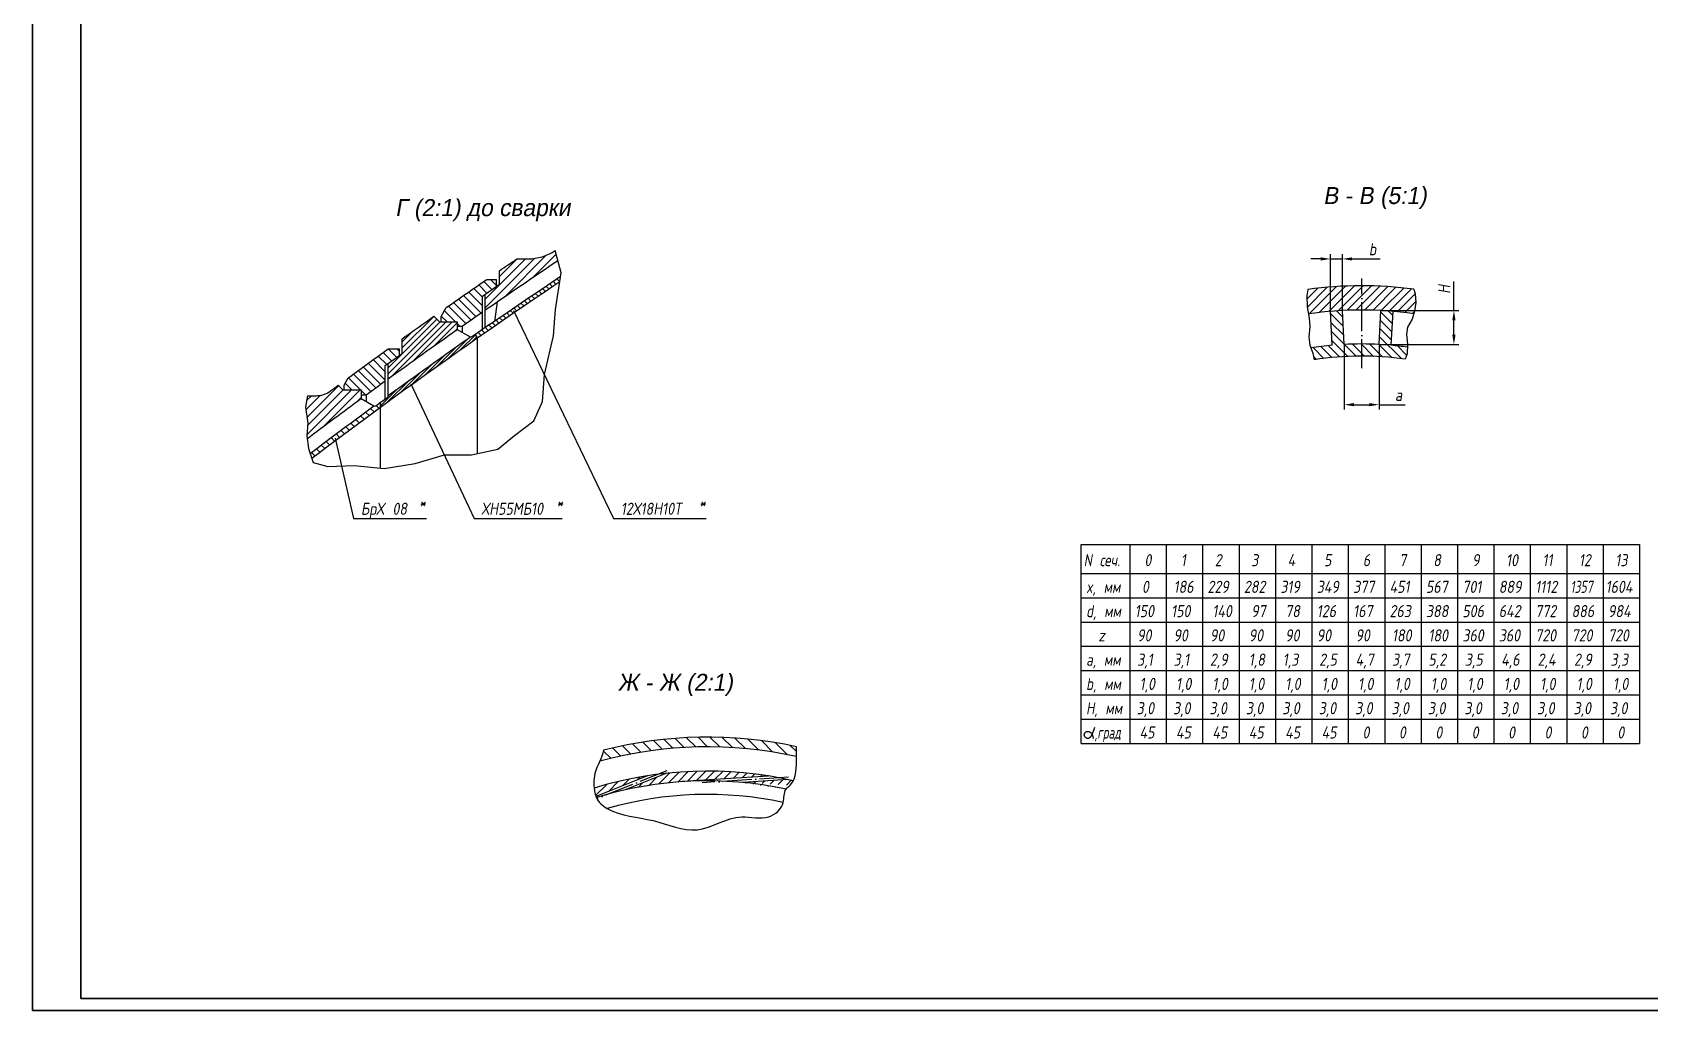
# Model space of a CAD drawing. Extents: x 1054 to 3005, y -2703 to -1437.
# Drawn here: x 1054 to 1720, y -2703 to -2300 of the extents above; entities that cross this region are included whole.
import ezdxf

# ---------------------------------------------------------------- set-up
doc = ezdxf.new("R2010")
doc.units = 0
doc.header["$LTSCALE"] = 0.5
doc.header["$MEASUREMENT"] = 0
doc.header["$PDMODE"] = 34
doc.header["$PDSIZE"] = 1
doc.linetypes.add('ACAD_ISO04W100', pattern=[30.5, 24, -3, 0.5, -3])
doc.layers.get('DEFPOINTS').update_dxf_attribs({"color": 203, "linetype": 'CONTINUOUS'})
for name, color, linetype in [('2', 162, 'CONTINUOUS'), ('2-ОСИ', 9, 'ACAD_ISO04W100'), ('2_РАЗМЕРЫ_TEXT', 84, 'CONTINUOUS'), ('3_РАЗМЕРЫ_TEXT', 52, 'CONTINUOUS'), ('4', 162, 'CONTINUOUS'), ('4-ОСИ', 9, 'ACAD_ISO04W100'), ('4_HATCH', 212, 'CONTINUOUS'), ('4_РАЗМЕРЫ_TEXT', 84, 'CONTINUOUS'), ('4_ТАБЛИЦА', 7, 'CONTINUOUS')]:
    doc.layers.add(name, color=color, linetype=linetype)
doc.layers.add('Рамка', color=52, linetype='CONTINUOUS', lineweight=35)
doc.layers.add('Текст', color=242, linetype='CONTINUOUS', lineweight=25)
doc.styles.add('5', font='txt.shx', dxfattribs={"width": 0.8, "oblique": 10, "height": 5})
doc.styles.get("Standard").update_dxf_attribs({"font": 'st_win.shx'})
doc.dimstyles.new('v', dxfattribs={"dimtxt": 5, "dimasz": 4, "dimexe": 2, "dimexo": 0, "dimgap": 1.5, "dimtad": 1, "dimdec": 1, "dimzin": 0, "dimdsep": 46, "dimtxsty": '5', "dimcen": 0, "dimadec": 0, "dimazin": 0, "dimtfac": 1, "dimtdec": 1, "dimtmove": 0, "dimatfit": 3, "dimfxl": 0, "dimtolj": 1, "dimtzin": 0, "dimarcsym": 0})
pattern_1 = [(135, (974.8097170929398, -2537.050430871971), (-1.767766952966369, -1.767766952966369), [])]
pattern_2 = [(45, (974.8097170929398, -2537.050430871971), (-1.767766952966369, 1.767766952966369), [])]

# ---------------------------------------------------------------- blocks, each defined once
blk = doc.blocks.new('*D27')
at = {"layer": '4_РАЗМЕРЫ_TEXT', "color": 0, "lineweight": -2}
for p, q in [((1588.321951345723, -2414.609727345569), (1588.321951345723, -2391.000268878406)), ((1593.303312961345, -2414.260257638474), (1593.303312961345, -2391.000268878406)), ((1584.321951345723, -2393.000268878406), (1580.321951345723, -2393.000268878406)), ((1588.321951345723, -2393.000268878406), (1593.303312961345, -2393.000268878406)), ((1597.303312961345, -2393.000268878406), (1608.785626449135, -2393.000268878406))]:
    blk.add_line(p, q, dxfattribs=at)
at = {"layer": '4_РАЗМЕРЫ_TEXT', "color": 0}
for points in [[(1584.321951345723, -2392.33360221174), (1584.321951345723, -2393.666935545073), (1588.321951345723, -2393.000268878406)], [(1597.303312961345, -2392.33360221174), (1597.303312961345, -2393.666935545073), (1593.303312961345, -2393.000268878406)]]:
    blk.add_solid(points, dxfattribs=at)
at = {"layer": 'DEFPOINTS', "color": 0}
for p in [(1593.303312961345, -2393.000268878406), (1588.321951345723, -2414.609727345569), (1593.303312961345, -2414.260257638474)]:
    blk.add_point(p, dxfattribs=at)
at = {"layer": '4_РАЗМЕРЫ_TEXT', "color": 0, "insert": (1605.731884389916, -2389.000268878406), "char_height": 5, "attachment_point": 5, "style": '5'}
blk.add_mtext('\\A1;b', dxfattribs=at)
blk = doc.blocks.new('*D25')
at = {"layer": '4_РАЗМЕРЫ_TEXT', "color": 0, "lineweight": -2}
for p, q in [((1594.04891996217, -2428.240388903964), (1594.04891996217, -2455.04879753547)), ((1608.428483549532, -2428.240388903964), (1608.428483549532, -2455.04879753547)), ((1598.04891996217, -2453.04879753547), (1604.428483549532, -2453.04879753547)), ((1608.428483549532, -2453.04879753547), (1619.18834730757, -2453.04879753547))]:
    blk.add_line(p, q, dxfattribs=at)
at = {"layer": '4_РАЗМЕРЫ_TEXT', "color": 0}
for points in [[(1598.04891996217, -2452.382130868804), (1598.04891996217, -2453.715464202137), (1594.04891996217, -2453.04879753547)], [(1604.428483549532, -2452.382130868804), (1604.428483549532, -2453.715464202137), (1608.428483549532, -2453.04879753547)]]:
    blk.add_solid(points, dxfattribs=at)
at = {"layer": 'DEFPOINTS', "color": 0}
for p in [(1594.04891996217, -2428.240388903964), (1608.428483549532, -2428.240388903964), (1608.428483549532, -2453.04879753547)]:
    blk.add_point(p, dxfattribs=at)
at = {"layer": '4_РАЗМЕРЫ_TEXT', "color": 0, "insert": (1616.428483549532, -2449.04879753547), "char_height": 5, "attachment_point": 5, "style": '5'}
blk.add_mtext('\\A1;a', dxfattribs=at)
blk = doc.blocks.new('*D26')
at = {"layer": '4_РАЗМЕРЫ_TEXT', "color": 0, "lineweight": -2}
for p, q in [((1639.227081790627, -2414.260257638474), (1639.227081790627, -2402.303502181255)), ((1609.174090550357, -2414.260257638474), (1641.227081790627, -2414.260257638474)), ((1639.227081790627, -2424.240388903964), (1639.227081790627, -2418.260257638474)), ((1608.428483549532, -2428.240388903964), (1641.227081790627, -2428.240388903964))]:
    blk.add_line(p, q, dxfattribs=at)
at = {"layer": '4_РАЗМЕРЫ_TEXT', "color": 0}
for points in [[(1638.56041512396, -2418.260257638474), (1639.893748457294, -2418.260257638474), (1639.227081790627, -2414.260257638474)], [(1638.56041512396, -2424.240388903964), (1639.893748457294, -2424.240388903964), (1639.227081790627, -2428.240388903964)]]:
    blk.add_solid(points, dxfattribs=at)
at = {"layer": 'DEFPOINTS', "color": 0}
for p in [(1609.174090550357, -2414.260257638474), (1639.227081790627, -2414.260257638474), (1608.428483549532, -2428.240388903964)]:
    blk.add_point(p, dxfattribs=at)
at = {"layer": '4_РАЗМЕРЫ_TEXT', "color": 0, "insert": (1635.227081790627, -2405.577652966359), "char_height": 5, "attachment_point": 5, "rotation": 90, "style": '5'}
blk.add_mtext('\\A1;H', dxfattribs=at)

msp = doc.modelspace()

# ---------------------------------------------------------------- hatches: boundary and pattern name
at = {"layer": '4_HATCH'}
h = msp.add_hatch(dxfattribs=at)
h.set_pattern_fill('ANSI31', color=256, scale=20, style=0)
h.set_pattern_definition(pattern_2)
edge = h.paths.add_edge_path()
edge.add_spline(control_points=[(1240.176135526314, -2414.01888938461), (1250.080565143447, -2407.156798337218), (1260.036290385416, -2400.373037742049), (1270.04213344076, -2393.666321505262)], knot_values=[102.671138835289, 102.671138835289, 102.671138835289, 102.671138835289, 120.7881130432369, 120.7881130432369, 120.7881130432369, 120.7881130432369], degree=3, periodic=0)
edge.add_line((1270.042133440761, -2393.666321505261), (1268.946826643878, -2389.58567709623))
edge.add_arc((1257.820850953712, -2372.966030140237), 19.99999999999995, 270.0000000000026, 303.8002185010921, ccw=False)
edge.add_line((1257.820850953713, -2392.966030140237), (1253.196658572027, -2392.966030140237))
edge.add_spline(control_points=[(1253.196658572025, -2392.966030140239), (1250.786890788264, -2394.601368177788), (1248.380044194849, -2396.241232063713), (1245.976135526316, -2397.885639884477)], knot_values=[109.6370410255276, 109.6370410255276, 109.6370410255276, 109.6370410255276, 113.9982628912322, 113.9982628912322, 113.9982628912322, 113.9982628912322], degree=3, periodic=0)
edge.add_line((1245.976135526314, -2397.885639884478), (1245.976135526314, -2403.333519259358))
edge.add_line((1245.976135526314, -2403.333519259358), (1240.176135526314, -2407.509922407203))
edge.add_line((1240.176135526314, -2407.509922407203), (1240.176135526314, -2414.01888938461))
h = msp.add_hatch(dxfattribs=at)
h.set_pattern_fill('ANSI31', color=256, scale=20, angle=90, style=0)
h.set_pattern_definition(pattern_1)
edge = h.paths.add_edge_path()
edge.add_line((1228.596574760536, -2418.966030140237), (1228.596574760536, -2420.683281457404))
edge.add_line((1228.596574760536, -2420.683281457404), (1230.608451822713, -2420.683281457404))
edge.add_spline(control_points=[(1230.608451822712, -2420.683281457404), (1233.393574846253, -2418.732876497102), (1236.182811565564, -2416.788740154963), (1238.976135526313, -2414.850843544571)], knot_values=[96.8276849542454, 96.8276849542454, 96.8276849542454, 96.8276849542454, 101.9393141048508, 101.9393141048508, 101.9393141048508, 101.9393141048508], degree=3, periodic=0)
edge.add_line((1238.976135526314, -2414.85084354457), (1238.976135526314, -2408.374005817102))
edge.add_line((1238.976135526314, -2408.374005817102), (1244.776135526314, -2404.197602669257))
edge.add_line((1244.776135526314, -2404.197602669257), (1244.776135526314, -2401.436799919466))
edge.add_line((1244.776135526314, -2401.436799919465), (1240.799655380681, -2401.436799919465))
edge.add_spline(control_points=[(1240.799655380681, -2401.436799919465), (1235.215139705266, -2405.278870120017), (1229.646600435702, -2409.145619859579), (1224.094248488667, -2413.037277094089)], knot_values=[96.3544544704984, 96.3544544704984, 96.3544544704984, 96.3544544704984, 106.5038597771022, 106.5038597771022, 106.5038597771022, 106.5038597771022], degree=3, periodic=0)
edge.add_line((1224.094248488668, -2413.037277094089), (1221.976135526314, -2416.683281457404))
edge.add_line((1221.976135526314, -2416.683281457404), (1221.976135526314, -2418.966030140238))
edge.add_line((1221.976135526314, -2418.966030140237), (1228.596574760536, -2418.966030140237))
h = msp.add_hatch(dxfattribs=at)
h.set_pattern_fill('ANSI31', color=256, scale=14, angle=90, style=0)
h.set_pattern_definition([(135, (974.8097170929398, -2537.050430871971), (-1.237436867076458, -1.237436867076458), [])])
edge = h.paths.add_edge_path()
edge.add_arc((1242.128901513422, -2419.479182494812), 0.399999999999938, 244.7577700659919, 304.7525934165879, ccw=False)
edge.add_spline(control_points=[(1241.958323081464, -2419.840987689014), (1239.945612573381, -2421.237834381835), (1237.935038841594, -2422.63792419782), (1235.92661174825, -2424.041267978791)], knot_values=[98.04804482689661, 98.04804482689661, 98.04804482689661, 98.04804482689661, 101.7408150429515, 101.7408150429515, 101.7408150429515, 101.7408150429515], degree=3, periodic=0)
edge.add_line((1235.92661174825, -2424.041267978791), (1236.976135526314, -2425.503858981943))
edge.add_spline(control_points=[(1236.976135526314, -2425.503858981943), (1248.20621241781, -2417.657263339865), (1259.503541051169, -2409.912418439899), (1270.866397250385, -2402.267428208555)], knot_values=[98.05906905312834, 98.05906905312834, 98.05906905312834, 98.05906905312834, 118.722960868955, 118.722960868955, 118.722960868955, 118.722960868955], degree=3, periodic=0)
edge.add_line((1270.866397250363, -2402.267428208569), (1271.186545533413, -2400.124054483841))
edge.add_spline(control_points=[(1271.186545533441, -2400.124054483822), (1261.529156213618, -2406.61291467422), (1251.918927091199, -2413.173786075879), (1242.356915094443, -2419.807830949653)], knot_values=[101.9148570767838, 101.9148570767838, 101.9148570767838, 101.9148570767838, 119.4582842523535, 119.4582842523535, 119.4582842523535, 119.4582842523535], degree=3, periodic=0)
h = msp.add_hatch(dxfattribs=at)
h.set_pattern_fill('ANSI31', color=256, scale=20, style=0)
h.set_pattern_definition([(45, (1697.238701755851, -2648.048797535471), (-1.767766952966369, 1.767766952966369), [])])
h.paths.add_polyline_path([(1601.238701755851, -2414.04879753547), (1601.238701755851, -2404.04879753547, 0.03500930275595902), (1579.054488995271, -2405.604011327119), (1578.619559681813, -2408.037785530572), (1578.755440218197, -2412.790081385408), (1579.265444646958, -2415.677918553134, -0.0370197363771624)])
h.paths.add_polyline_path([(1622.703609392464, -2415.603018551629), (1623.053139155343, -2414.555218206011), (1623.596667806697, -2410.889163043474), (1623.324906733929, -2407.358889402275), (1622.750923497842, -2405.510788421087, 0.03394132576717614), (1601.238701755851, -2404.04879753547), (1601.238701755851, -2414.04879753547, -0.03615643793921482)])
h = msp.add_hatch(dxfattribs=at)
h.set_pattern_fill('ANSI31', color=256, scale=14, style=0)
h.set_pattern_definition([(45, (974.8097170929398, -2537.050430871971), (-1.237436867076458, 1.237436867076458), [])])
edge = h.paths.add_edge_path()
edge.add_spline(control_points=[(1219.008348859171, -2416.612164862828), (1214.654213613571, -2419.681424053862), (1210.310108415305, -2422.76609830084), (1205.976135526313, -2425.866298127103)], knot_values=[85.27940423197668, 85.27940423197668, 85.27940423197668, 85.27940423197668, 93.25276895279146, 93.25276895279146, 93.25276895279146, 93.25276895279146], degree=3, periodic=0)
edge.add_line((1205.976135526314, -2425.866298127102), (1205.976135526314, -2431.925543582493))
edge.add_line((1205.976135526314, -2431.925543582493), (1200.176135526314, -2436.101946730339))
edge.add_line((1200.176135526314, -2436.101946730339), (1200.176135526314, -2442.365309140122))
edge.add_spline(control_points=[(1200.176135526314, -2442.365309140122), (1209.60068129923, -2435.53390248473), (1219.074514197318, -2428.777111767506), (1228.596574760537, -2422.093780126695)], knot_values=[78.1078160016651, 78.1078160016651, 78.1078160016651, 78.1078160016651, 95.59642498872594, 95.59642498872594, 95.59642498872594, 95.59642498872594], degree=3, periodic=0)
edge.add_line((1228.596574760536, -2422.093780126695), (1228.596574760536, -2418.966030140237))
edge.add_line((1228.596574760536, -2418.966030140237), (1221.362214136586, -2418.966030140237))
edge.add_line((1221.362214136586, -2418.966030140237), (1219.008348859173, -2416.612164862826))
h = msp.add_hatch(dxfattribs=at)
h.set_pattern_fill('ANSI31', color=256, scale=20, angle=90, style=0)
h.set_pattern_definition([(135, (1697.238701755851, -2648.048797535471), (-1.767766952966369, -1.767766952966369), [])])
h.paths.add_polyline_path([(1594.04891996217, -2428.240388903964), (1593.303312961345, -2414.260257638474, 0.008379120423006215), (1588.321951345723, -2414.609727345569), (1589.068020803806, -2428.598529684627, 0.01641631220516831), (1580.272670588489, -2429.686788188396), (1581.065441865813, -2431.799257152502), (1581.596555183713, -2434.541264378699, -0.03793676222115897), (1601.238701755851, -2433.04879753547), (1601.238701755851, -2428.04879753547, 0.01332150082779416)])
h.paths.add_polyline_path([(1601.238701755851, -2428.04879753547), (1601.238701755851, -2433.04879753547, -0.0345916804270185), (1619.16193283031, -2434.290272427998), (1619.927841277786, -2432.070816369047), (1620.024646966336, -2429.362267688412, 0.01233373784207074), (1613.409382707896, -2428.598529684627), (1614.155452165979, -2414.609727345569, 0.008379120423006217), (1609.174090550357, -2414.260257638474), (1608.428483549532, -2428.240388903964, 0.01332150082779416)])
h = msp.add_hatch(dxfattribs=at)
h.set_pattern_fill('ANSI31', color=256, scale=8, style=0)
h.set_pattern_definition([(45, (974.8097170929398, -2537.050430871971), (-0.7071067811865475, 0.7071067811865476), [])])
edge = h.paths.add_edge_path()
edge.add_spline(control_points=[(1233.947603109694, -2425.18144306059), (1222.62141196557, -2433.111980060203), (1211.363665017862, -2441.146239861097), (1200.176135526316, -2449.286170237671)], knot_values=[76.06833123173084, 76.06833123173084, 76.06833123173084, 76.06833123173084, 96.90506960442286, 96.90506960442286, 96.90506960442286, 96.90506960442286], degree=3, periodic=0)
edge.add_line((1200.176135526314, -2449.286170237673), (1200.176135526314, -2449.373563867905))
edge.add_arc((1199.376135526314, -2449.373563867904), 0.800000000000025, 306.05698114259604, 359.99999999988603, ccw=False)
edge.add_spline(control_points=[(1199.847007155786, -2450.020309496847), (1198.889534628611, -2450.717409916033), (1197.932577048279, -2451.415284950097), (1196.976135526315, -2452.113935821175)], knot_values=[73.93393652459486, 73.93393652459486, 73.93393652459486, 73.93393652459486, 75.71792361919114, 75.71792361919114, 75.71792361919114, 75.71792361919114], degree=3, periodic=0)
edge.add_line((1196.976135526314, -2452.113935821176), (1196.976135526314, -2454.095883305082))
edge.add_spline(control_points=[(1196.976135526314, -2454.095883305081), (1210.211314286901, -2444.417514915168), (1223.545630700923, -2434.887921232989), (1236.976135526314, -2425.503858981943)], knot_values=[73.34628200587392, 73.34628200587392, 73.34628200587392, 73.34628200587392, 98.05906905312834, 98.05906905312834, 98.05906905312834, 98.05906905312834], degree=3, periodic=0)
edge.add_line((1236.976135526315, -2425.503858981943), (1235.92661174825, -2424.041267978791))
edge.add_spline(control_points=[(1235.92661174825, -2424.041267978791), (1235.399611601171, -2424.409497615517), (1234.872759251981, -2424.777951290511), (1234.346054878851, -2425.146629199642)], knot_values=[97.07908237192903, 97.07908237192903, 97.07908237192903, 97.07908237192903, 98.04804482689663, 98.04804482689663, 98.04804482689663, 98.04804482689663], degree=3, periodic=0)
edge.add_arc((1234.116676268055, -2424.818932002661), 0.399999999999913, 244.9959138313742, 304.9909139850638, ccw=False)
h = msp.add_hatch(dxfattribs=at)
h.set_pattern_fill('ANSI31', color=256, scale=20, angle=90, style=0)
h.set_pattern_definition(pattern_1)
edge = h.paths.add_edge_path()
edge.add_line((1183.694503665481, -2442.008124757221), (1181.976135526314, -2444.966030140238))
edge.add_line((1181.976135526314, -2444.966030140238), (1181.976135526314, -2446.966030140237))
edge.add_line((1181.976135526314, -2446.966030140237), (1188.976135526314, -2446.966030140237))
edge.add_line((1188.976135526314, -2446.966030140237), (1188.976135526314, -2448.966030140237))
edge.add_line((1188.976135526314, -2448.966030140237), (1191.116971497969, -2448.966030140237))
edge.add_spline(control_points=[(1191.116971497792, -2448.966030140367), (1193.732851318317, -2447.050121972162), (1196.352580289526, -2445.140029916852), (1198.976135526318, -2443.235728985387)], knot_values=[72.49484310204932, 72.49484310204932, 72.49484310204932, 72.49484310204932, 77.36539322321651, 77.36539322321651, 77.36539322321651, 77.36539322321651], degree=3, periodic=0)
edge.add_line((1198.976135526314, -2443.23572898539), (1198.976135526314, -2436.966030140237))
edge.add_line((1198.976135526314, -2436.966030140237), (1204.776135526314, -2432.789626992392))
edge.add_line((1204.776135526314, -2432.789626992393), (1204.776135526314, -2430.0288242426))
edge.add_line((1204.776135526314, -2430.0288242426), (1200.176135526318, -2430.0288242426))
edge.add_spline(control_points=[(1200.176135526319, -2430.0288242426), (1194.665664844147, -2433.996563918323), (1189.171717050617, -2437.989587887286), (1183.69450366548, -2442.008124757221)], knot_values=[71.55978957682993, 71.55978957682993, 71.55978957682993, 71.55978957682993, 81.71885908106711, 81.71885908106711, 81.71885908106711, 81.71885908106711], degree=3, periodic=0)
h = msp.add_hatch(dxfattribs=at)
h.set_pattern_fill('ANSI31', color=256, scale=20, style=0)
h.set_pattern_definition(pattern_2)
edge = h.paths.add_edge_path()
edge.add_line((1188.976135526314, -2450.535939639867), (1188.976135526314, -2446.966030140237))
edge.add_line((1188.976135526314, -2446.966030140237), (1181.459026219529, -2446.966030140237))
edge.add_line((1181.459026219529, -2446.966030140237), (1179.549482765652, -2445.05648668636))
edge.add_spline(control_points=[(1179.549482765651, -2445.05648668636), (1178.488876318109, -2445.838340575624), (1177.4289013021, -2446.621156239801), (1176.369559260566, -2447.404935346482)], knot_values=[67.02485336088559, 67.02485336088559, 67.02485336088559, 67.02485336088559, 68.9950976508906, 68.9950976508906, 68.9950976508906, 68.9950976508906], degree=3, periodic=0)
edge.add_arc((1170.421786308858, -2439.366030140237), 9.999999999999966, 270.0000000000182, 306.49675757106326, ccw=False)
edge.add_line((1170.421786308861, -2449.366030140237), (1166.867114130311, -2449.366030140238))
edge.add_line((1166.867114130311, -2449.366030140238), (1166.132998421886, -2454.134185684355))
edge.add_line((1166.132998421886, -2454.134185684355), (1167.038494415059, -2460.69408224517))
edge.add_line((1167.038494415059, -2460.694082245169), (1166.585749111205, -2465.896758063379))
edge.add_line((1166.585749111205, -2465.896758063379), (1166.739427405517, -2467.074067540229))
edge.add_spline(control_points=[(1166.739427405517, -2467.074067540229), (1174.120042535798, -2461.513747570172), (1181.532454769248, -2456.0012306616), (1188.976135526314, -2450.535939639867)], knot_values=[57.29496082527871, 57.29496082527871, 57.29496082527871, 57.29496082527871, 71.16562300524899, 71.16562300524899, 71.16562300524899, 71.16562300524899], degree=3, periodic=0)
h = msp.add_hatch(dxfattribs=at)
h.set_pattern_fill('ANSI31', color=256, scale=20, angle=90, style=0)
h.set_pattern_definition(pattern_1)
edge = h.paths.add_edge_path()
edge.add_line((1167.973042523527, -2473.158011262831), (1168.657465798489, -2475.147559156168))
edge.add_spline(control_points=[(1168.65746579849, -2475.147559156167), (1178.045318076297, -2468.053032568644), (1187.485237163663, -2461.03620593816), (1196.976135526314, -2454.095883305081)], knot_values=[55.62483264987566, 55.62483264987566, 55.62483264987566, 55.62483264987566, 73.34628200587392, 73.34628200587392, 73.34628200587392, 73.34628200587392], degree=3, periodic=0)
edge.add_line((1196.976135526314, -2454.095883305081), (1196.976135526314, -2452.113935821175))
edge.add_spline(control_points=[(1196.976135526315, -2452.113935821175), (1196.341722088814, -2452.577355163136), (1195.707535704043, -2453.04111585391), (1195.073576696386, -2453.505218250164)], knot_values=[72.75060711119431, 72.75060711119431, 72.75060711119431, 72.75060711119431, 73.93393652459484, 73.93393652459484, 73.93393652459484, 73.93393652459484], degree=3, periodic=0)
edge.add_arc((1194.601016217589, -2452.859705590427), 0.7999999999999571, 246.2240623214802, 306.20674060249365, ccw=False)
edge.add_spline(control_points=[(1194.278487411068, -2453.591808840634), (1185.465755983521, -2460.047481846822), (1176.696983505872, -2466.569229848682), (1167.973042523527, -2473.158011262831)], knot_values=[55.95273697599231, 55.95273697599231, 55.95273697599231, 55.95273697599231, 72.40282776232075, 72.40282776232075, 72.40282776232075, 72.40282776232075], degree=3, periodic=0)
h = msp.add_hatch(dxfattribs=at)
h.set_pattern_fill('ANSI31', color=256, scale=28, angle=90, style=0)
h.set_pattern_definition([(135, (-995.9788705986814, -1657.1857621954), (-2.474873734152916, -2.474873734152916), [])])
edge = h.paths.add_edge_path()
edge.add_spline(control_points=[(1368.3558586676, -2598.035917774478), (1368.3429467483, -2596.635578993683), (1368.34940270795, -2595.302408243542), (1368.3558586676, -2593.969237493407)], knot_values=[64.15957133826909, 64.15957133826909, 64.15957133826909, 64.15957133827914, 66.19291147880733, 66.19291147880733, 66.19291147880733, 66.19291147880733], degree=3, periodic=0)
edge.add_arc((1331.670444265106, -2763.648760035513), 173.5999999999991, 77.80019256081378, 104.2956944735842)
edge.add_spline(control_points=[(1288.804056857329, -2595.424407367399), (1288.562010254454, -2596.968345963667), (1287.975838629998, -2598.445453359733), (1287.332999994528, -2599.918420186054)], knot_values=[2.51779618525217, 2.51779618525217, 2.51779618525217, 2.517796185252223, 4.904214492849484, 4.904214492849484, 4.904214492849484, 4.904214492849484], degree=3, periodic=0)
edge.add_arc((1331.670444265106, -2763.648760035513), 169.6273360978881, 77.50991572070308, 105.1520501150363, ccw=False)
h = msp.add_hatch(dxfattribs=at)
h.set_pattern_fill('ANSI31', color=256, scale=20, style=0)
h.set_pattern_definition([(45, (-995.9788705986814, -1657.1857621954), (-1.767766952966369, 1.767766952966369), [])])
edge = h.paths.add_edge_path()
edge.add_arc((1331.670444265107, -2763.648760035513), 159.6, 98.90548605809609, 107.0015414779588)
edge.add_spline(control_points=[(1285.003813972404, -2611.023776441331), (1285.083148603967, -2611.692123286366), (1285.281814846109, -2612.850744237748), (1285.573058977865, -2613.982014991243), (1285.738802998128, -2614.444933813837)], knot_values=[10.61845750151219, 10.61845750151219, 10.61845750151219, 10.61845750151219, 11.61433797397543, 12.35483967394501, 12.35483967394501, 12.35483967394501, 12.35483967394501], degree=3, periodic=0)
edge.add_line((1285.738802998128, -2614.444933813838), (1306.963569053846, -2605.972730413712))
h.paths.add_polyline_path([(1356.89738235685, -2606.055100281971, 0.06595682525387375), (1314.98821690576, -2604.923011367154), (1297.82309393322, -2611.774743576112, -0.03843220205069343), (1321.466075533137, -2608.38372579154)], flags=17)
edge = h.paths.add_edge_path()
edge.add_arc((1331.670444265108, -2763.648760035513), 155.6000000000001, 77.98050197340791, 84.56387946478458, ccw=False)
edge.add_spline(control_points=[(1364.073295787434, -2611.460011393496), (1364.509595275191, -2610.841672117693), (1365.827818132361, -2609.884782951872), (1366.700309353842, -2608.656914777568), (1367.037674836051, -2608.016761392106)], knot_values=[56.95697177473536, 56.9569717747374, 56.9569717747374, 56.9569717747374, 58.145903289335, 59.25419408180164, 59.25419408180164, 59.25419408180164, 59.25419408180164], degree=3, periodic=0)
edge.add_arc((1331.670444265108, -2763.648760035514), 159.6, 77.19702156223468, 77.99981396213771)
edge.add_line((1364.853657012092, -2607.536510702579), (1346.411353262574, -2608.748580558766))

# ---------------------------------------------------------------- linework, layer by layer
at = {"layer": '2'}
for p, q in [((1314.988216905759, -2604.923011367155), (1297.823093933218, -2611.774743576112)), ((1306.963569053845, -2605.972730413712), (1285.738802998112, -2614.444933813845)), ((1356.89738235685, -2606.055100281971), (1321.466075533136, -2608.38372579154)), ((1364.853657012092, -2607.536510702579), (1346.411353262574, -2608.748580558766))]:
    msp.add_line(p, q, dxfattribs=at)
for radius, start, end in [(173.5999999999992, 77.8001925608141, 104.2956944735842), (169.6273360978884, 77.5099157207029, 105.1520501150358), (159.5999999999999, 77.19702156223417, 107.0015414779587), (155.6000000000001, 77.98050197340727, 107.0955125681846), (150, 77.98050197340623, 105.9566647692941)]:
    msp.add_arc((1331.670444265106, -2763.648760035513), radius, start, end, dxfattribs=at)
at = {"layer": '2-ОСИ'}
for p, q in [((1314.956648899899, -2603.858888766777), (1286.14232699908, -2615.360584254945)), ((1365.152466022027, -2606.514714919063), (1329.498551921644, -2608.857970681637))]:
    msp.add_line(p, q, dxfattribs=at)
at = {"layer": '2_РАЗМЕРЫ_TEXT'}
msp.add_open_spline([(1288.804056857329, -2595.424407367399), (1288.286491050015, -2598.72579568076), (1284.558989562137, -2604.066253109877), (1284.784794941847, -2611.077852234412), (1286.221805291926, -2616.387199923078), (1294.018982099268, -2622.822513355012), (1309.073457554354, -2622.90892645711), (1327.803569827575, -2631.789403213219), (1342.895983947983, -2620.501737095124), (1356.301578216159, -2624.98065320423), (1363.885325997067, -2618.251282642009), (1362.902861791569, -2612.007989219901), (1368.642687377992, -2607.8414881708), (1368.323853042581, -2600.578473831621), (1368.34940270795, -2595.302408243542), (1368.3558586676, -2593.969237493407)], degree=3, knots=[2.51779618525217, 2.51779618525217, 2.51779618525217, 2.517796185252223, 7.620650359982358, 11.61433797397543, 12.61433797397534, 15.7994944141498, 25.5674645875957, 34.81304266079093, 44.3797703648225, 49.97317118648886, 54.15697177473535, 56.95697177473536, 58.145903289335, 64.15957133827914, 66.19291147880733, 66.19291147880733, 66.19291147880733, 66.19291147880733], dxfattribs=at)
at = {"layer": '4'}
for p, q in [((1245.976135526314, -2403.333519259359), (1245.976135526314, -2397.885639884477)), ((1253.196658572027, -2392.966030140237), (1257.820850953672, -2392.966030140237)), ((1238.976135526314, -2408.374005817102), (1245.976135526314, -2403.333519259359)), ((1240.799655380677, -2401.436799919465), (1244.776135526314, -2401.436799919465)), ((1244.776135526314, -2404.197602669257), (1244.776135526314, -2401.436799919465)), ((1238.976135526314, -2421.91412804148), (1238.976135526314, -2408.374005817102)), ((1240.176135526314, -2421.079084911056), (1240.176135526314, -2407.509922407204)), ((1244.999109533256, -2410.686362094233), (1243.932166329296, -2418.715898409745)), ((1221.362214136586, -2418.966030140237), (1219.008348859173, -2416.612164862826)), ((1221.976135526314, -2416.683281457404), (1224.094248488668, -2413.037277094089)), ((1221.976135526314, -2418.966030140237), (1221.976135526314, -2416.683281457404)), ((1589.068020803806, -2428.598529684627), (1588.321951345723, -2414.609727345569)), ((1594.04891996217, -2428.240388903964), (1593.303312961345, -2414.260257638474)), ((1608.428483549532, -2428.240388903964), (1609.174090550357, -2414.260257638474)), ((1613.409382707896, -2428.598529684627), (1614.155452165979, -2414.609727345569)), ((1221.362214136586, -2418.966030140237), (1228.596574760536, -2418.966030140237)), ((1228.596574760536, -2418.966030140237), (1228.596574760536, -2422.093780126693)), ((1228.596574760536, -2420.683281457404), (1230.608451822711, -2420.683281457404)), ((1228.596574760536, -2422.093780126693), (1233.916676268023, -2425.165342164157)), ((1230.608451822711, -2420.683281457404), (1230.608451822711, -2423.255337890116)), ((1237.021918623103, -2425.567661200491), (1235.92661174825, -2424.04126797879)), ((1198.976135526314, -2436.966030140237), (1205.976135526314, -2431.925543582493)), ((1200.176135526314, -2430.0288242426), (1204.776135526314, -2430.0288242426)), ((1204.776135526314, -2432.789626992393), (1204.776135526314, -2430.0288242426)), ((1205.976135526314, -2431.925543582493), (1205.976135526314, -2425.866298127099)), ((1236.976135526314, -2473.209781581917), (1236.976135526314, -2425.503858981942)), ((1198.976135526314, -2450.654676154034), (1198.976135526314, -2436.966030140237)), ((1200.176135526314, -2449.373563867899), (1200.176135526314, -2436.101946730339)), ((1181.459026219529, -2446.966030140237), (1179.549482765572, -2445.056486686281)), ((1181.976135526314, -2444.966030140237), (1183.69450366548, -2442.008124757221)), ((1181.976135526314, -2446.966030140237), (1181.976135526314, -2444.966030140237)), ((1166.867114130311, -2449.366030140237), (1170.421786308869, -2449.366030140237)), ((1181.459026219529, -2446.966030140237), (1188.976135526314, -2446.966030140237)), ((1188.976135526314, -2446.966030140237), (1188.976135526314, -2450.535939639864)), ((1188.976135526314, -2448.966030140237), (1191.116971497792, -2448.966030140237)), ((1188.976135526314, -2450.535939639864), (1194.201016217609, -2453.552525913467)), ((1191.116971497792, -2448.966030140237), (1191.116971497792, -2451.771951864288)), ((1196.976135526314, -2479.202183940959), (1196.976135526314, -2452.113935821174))]:
    msp.add_line(p, q, dxfattribs=at)
for centre, radius, start, end in [((1257.820850953713, -2372.966030140237), 20, 270, 303.8002185010931), ((1601.238701755851, -2563.04879753547), 159, 82.22420615318443, 98.0202655538037), ((1601.238701755851, -2563.04879753547), 149, 81.71716290922255, 98.48042599647414), ((1234.116676268055, -2424.81893200266), 0.4, 239.9999999999848, 304.9909139645787), ((1242.128901513422, -2419.479182494812), 0.4, 244.7577700659945, 304.7525934018715), ((1601.238701755851, -2563.04879753547), 135, 95.17242018614812, 98.93442388108949), ((1601.238701755851, -2563.04879753547), 135, 86.94711748520776, 93.05288251479226), ((1601.238701755851, -2563.04879753547), 135, 82.00103863765825, 84.82757981385188), ((1601.238701755851, -2563.04879753547), 130, 82.07533065822446, 98.6902980338214), ((1170.421786308861, -2439.366030140235), 10, 270.0000000000065, 306.4967576055314), ((1199.376135526314, -2449.373563867904), 0.8, 306.0569812158453, 1.302755197527456e-11), ((1194.601016217589, -2452.859705590427), 0.8, 240.0000000000082, 306.2067405702238)]:
    msp.add_arc(centre, radius, start, end, dxfattribs=at)
for points in [[(1240.176135526314, -2414.01888938461), (1250.080565143447, -2407.156798337218), (1260.036290385416, -2400.373037742049), (1270.04213344076, -2393.666321505262)], [(1245.976135526316, -2397.885639884477), (1248.380044194849, -2396.241232063713), (1250.786890788264, -2394.601368177788), (1253.196658572025, -2392.966030140239)], [(1168.65746579849, -2475.147559156167), (1202.083394729429, -2449.887133821842), (1236.169401941693, -2425.611751637578), (1270.866397250385, -2402.267428208555)], [(1224.094248488667, -2413.037277094089), (1229.646600435702, -2409.145619859579), (1235.215139705266, -2405.278870120017), (1240.799655380681, -2401.436799919465)], [(1242.356915094443, -2419.807830949653), (1251.918927091199, -2413.173786075879), (1261.529156213618, -2406.61291467422), (1271.186545533441, -2400.124054483822)], [(1205.976135526313, -2425.866298127103), (1210.310108415305, -2422.76609830084), (1214.654213613571, -2419.681424053862), (1219.008348859171, -2416.612164862828)], [(1230.608451822712, -2420.683281457404), (1233.393574846253, -2418.732876497102), (1236.182811565564, -2416.788740154963), (1238.976135526313, -2414.850843544571)], [(1200.176135526314, -2442.365309140122), (1209.60068129923, -2435.53390248473), (1219.074514197318, -2428.777111767506), (1228.596574760537, -2422.093780126695)], [(1200.176135526316, -2449.286170237671), (1211.363665017862, -2441.146239861097), (1222.62141196557, -2433.111980060203), (1233.947603109694, -2425.18144306059)], [(1234.346054878851, -2425.146629199642), (1236.88005913423, -2423.372899118288), (1239.417488481995, -2421.604359218611), (1241.958323081464, -2419.840987689014)], [(1183.69450366548, -2442.008124757221), (1189.171717050617, -2437.989587887286), (1194.665664844147, -2433.996563918323), (1200.176135526319, -2430.0288242426)], [(1176.369559260566, -2447.404935346482), (1177.4289013021, -2446.621156239801), (1178.488876318109, -2445.838340575624), (1179.549482765651, -2445.05648668636)], [(1191.116971497792, -2448.966030140367), (1193.732851318317, -2447.050121972162), (1196.352580289526, -2445.140029916852), (1198.976135526318, -2443.235728985387)], [(1166.739427405517, -2467.074067540229), (1174.120042535798, -2461.513747570172), (1181.532454769248, -2456.0012306616), (1188.976135526314, -2450.535939639867)], [(1195.073576696386, -2453.505218250164), (1196.663292127704, -2452.34143521037), (1198.254437319128, -2451.17980083389), (1199.847007155786, -2450.020309496847)], [(1167.973042523527, -2473.158011262831), (1176.696983505872, -2466.569229848682), (1185.465755983521, -2460.047481846822), (1194.278487411068, -2453.591808840634)]]:
    msp.add_open_spline(points, degree=3, dxfattribs=at)
at = {"layer": '4-ОСИ'}
msp.add_line((1601.238701755851, -2438.04879753547), (1601.238701755851, -2401.04879753547), dxfattribs=at)
at = {"layer": '4_HATCH'}
for p, q in [((1271.397105544217, -2398.714367727646), (1268.946826643878, -2389.58567709623)), ((1269.133362868549, -2413.869990379567), (1271.397105544217, -2398.714367727646)), ((1579.054488995271, -2405.60401132712), (1578.619559681812, -2408.037785530573)), ((1578.619559681812, -2408.037785530573), (1578.755440218197, -2412.790081385409)), ((1622.750923497842, -2405.510788421087), (1623.324906733929, -2407.358889402276)), ((1623.596667806697, -2410.889163043475), (1623.053139155343, -2414.55521820601)), ((1623.324906733929, -2407.358889402276), (1623.596667806697, -2410.889163043475)), ((1268.227866875375, -2424.727749985935), (1269.133362868549, -2413.869990379567)), ((1578.755440218197, -2412.790081385409), (1579.570736448136, -2417.40659571891)), ((1579.570736448136, -2417.40659571891), (1579.842504026722, -2420.8010916649)), ((1621.966081852636, -2417.813936456789), (1620.06372181417, -2421.072650881445)), ((1623.053139155343, -2414.55521820601), (1621.966081852636, -2417.813936456789)), ((1264.532537119876, -2440.552803450014), (1268.227866875375, -2424.727749985935)), ((1579.842504026722, -2420.8010916649), (1579.434855911752, -2425.281824477066)), ((1579.434855911752, -2425.281824477066), (1579.842504026722, -2428.540538901722)), ((1620.06372181417, -2421.072650881445), (1619.6560736992, -2424.059806089556)), ((1619.6560736992, -2424.059806089556), (1620.06372181417, -2428.268983511303)), ((1579.842504026722, -2428.540538901722), (1581.065441865813, -2431.799257152502)), ((1581.065441865813, -2431.799257152502), (1581.596555183713, -2434.541264378699)), ((1620.06372181417, -2428.268983511303), (1619.927841277786, -2432.070816369046)), ((1619.927841277786, -2432.070816369046), (1619.16193283031, -2434.290272427998)), ((1263.732537119876, -2451.752803450014), (1264.532537119876, -2440.552803450014)), ((1166.867114130311, -2449.366030140237), (1166.132998421886, -2454.134185684354)), ((1260.132537119877, -2459.752803450014), (1263.732537119876, -2451.752803450014)), ((1166.132998421886, -2454.134185684354), (1167.038494415059, -2460.69408224517)), ((1167.038494415059, -2460.69408224517), (1166.585749111205, -2465.89675806338)), ((1252.132537119877, -2465.752803450014), (1260.132537119877, -2459.752803450014)), ((1166.585749111205, -2465.89675806338), (1167.264872452452, -2471.099433881591)), ((1167.264872452452, -2471.099433881591), (1169.25367893388, -2476.880689268613)), ((1234.532537119876, -2473.752803450014), (1245.332537119876, -2471.352803450014)), ((1245.332537119876, -2471.352803450014), (1252.132537119877, -2465.752803450014)), ((1169.25367893388, -2476.880689268613), (1175.332537119876, -2478.552803450014)), ((1175.332537119876, -2478.552803450014), (1186.132537119877, -2478.152803450014)), ((1186.132537119877, -2478.152803450014), (1198.532537119876, -2479.352803450014)), ((1198.532537119876, -2479.352803450014), (1211.332537119876, -2477.352803450014)), ((1211.332537119876, -2477.352803450014), (1223.332537119876, -2473.752803450014)), ((1223.332537119876, -2473.752803450014), (1234.532537119876, -2473.752803450014))]:
    msp.add_line(p, q, dxfattribs=at)
at = {"layer": '4_РАЗМЕРЫ_TEXT'}
for p, q in [((1251.737623627906, -2414.259163427797), (1292.954001805826, -2499.968969135377)), ((1209.44029016265, -2444.405523930861), (1235.519980208685, -2499.968969135377)), ((1178.317615851398, -2466.837266691715), (1185.917945870023, -2499.968969135377)), ((1185.917945870023, -2499.968969135377), (1215.881093085427, -2499.968969135377)), ((1235.519980208685, -2499.968969135377), (1271.83239171273, -2499.968969135377)), ((1292.954001805826, -2499.968969135377), (1331.156095219871, -2499.968969135377))]:
    msp.add_line(p, q, dxfattribs=at)
at = {"layer": '4_ТАБЛИЦА'}
for p, q in [((1485.714145429663, -2510.610476451394), (1715.714145429663, -2510.610476451394)), ((1485.714145429663, -2592.610476451394), (1485.714145429663, -2510.610476451394)), ((1505.714145429663, -2510.610476451394), (1505.714145429663, -2592.610476451394)), ((1520.714145429663, -2510.610476451394), (1520.714145429663, -2592.610476451394)), ((1535.714145429663, -2510.610476451394), (1535.714145429663, -2592.610476451394)), ((1550.714145429663, -2510.610476451394), (1550.714145429663, -2592.610476451394)), ((1565.714145429663, -2510.610476451394), (1565.714145429663, -2592.610476451394)), ((1580.714145429663, -2510.610476451394), (1580.714145429663, -2592.610476451394)), ((1595.714145429663, -2510.610476451394), (1595.714145429663, -2592.610476451394)), ((1610.714145429663, -2510.610476451394), (1610.714145429663, -2592.610476451394)), ((1625.714145429663, -2510.610476451394), (1625.714145429663, -2592.610476451394)), ((1640.714145429663, -2510.610476451394), (1640.714145429663, -2592.610476451394)), ((1655.714145429663, -2510.610476451394), (1655.714145429663, -2592.610476451394)), ((1670.714145429663, -2510.610476451394), (1670.714145429663, -2592.610476451394)), ((1685.714145429663, -2510.610476451394), (1685.714145429663, -2592.610476451394)), ((1700.714145429663, -2510.610476451394), (1700.714145429663, -2592.610476451394)), ((1715.714145429663, -2510.610476451394), (1715.714145429663, -2592.610476451394)), ((1485.714145429663, -2522.610476451394), (1715.714145429663, -2522.610476451394)), ((1485.714145429663, -2532.610476451394), (1715.714145429663, -2532.610476451394)), ((1485.714145429663, -2542.610476451394), (1715.714145429663, -2542.610476451394)), ((1485.714145429663, -2552.610476451394), (1715.714145429663, -2552.610476451394)), ((1485.714145429663, -2562.610476451394), (1715.714145429663, -2562.610476451394)), ((1485.714145429663, -2572.610476451394), (1715.714145429663, -2572.610476451394)), ((1485.714145429663, -2582.610476451394), (1715.714145429663, -2582.610476451394)), ((1485.714145429663, -2592.610476451394), (1715.714145429663, -2592.610476451394))]:
    msp.add_line(p, q, dxfattribs=at)
at = {"layer": 'Рамка'}
for p, q in [((1053.5562337918, -2702.735579916396), (1053.556233791801, -1514.735579916396)), ((1073.556233791802, -1519.735579916396), (1073.556233791801, -2697.735579916396)), ((1073.556233791801, -2697.735579916396), (2728.556233791801, -2697.735579916397)), ((2733.556233791801, -2702.735579916396), (1053.5562337918, -2702.735579916396))]:
    msp.add_line(p, q, dxfattribs=at)
at = {"layer": 'Текст'}
msp.add_spline([(1491.14519146459, -2586.104870449075), (1487.978466686135, -2590.548831357975), (1486.973805995359, -2589.5441706672), (1487.491278020242, -2587.931154315607), (1489.318233192567, -2587.931154315607), (1490.658002798697, -2590.548831357975)], degree=3, dxfattribs=at)

# ---------------------------------------------------------------- texts
at = {"layer": '3_РАЗМЕРЫ_TEXT', "oblique": 10}
for s, p in [('В - В (5:1)', (1585.356104346597, -2370.379179140002)), ('Г (2:1) до сварки', (1203.027593356588, -2375.367249436772)), ('Ж - Ж (2:1)', (1294.710276006077, -2570.942856197305))]:
    msp.add_text(s, height=7, dxfattribs=at).set_placement(p)
at = {"layer": '4_РАЗМЕРЫ_TEXT', "style": '5', "oblique": 10, "width": 0.8}
for s, p in [('БрХ 08 ', (1188.917945870023, -2498.441727070801)), ('*', (1212.844864359405, -2495.951623744546)), ('ХН55МБ10', (1238.519980208685, -2498.441727070801)), ('*', (1269.430463269438, -2495.951623744546)), ('12Х18Н10Т ', (1295.954001805826, -2498.441727070801)), ('*', (1328.235669159448, -2495.951623744546))]:
    msp.add_text(s, height=5, dxfattribs=at).set_placement(p)
at = {"layer": 'Текст', "style": '5', "oblique": 10}
for s, width, p in [('N сеч.', 0.75, (1486.714145429663, -2519.610476451394)), ('0', 0.8, (1511.737522645453, -2519.610476451394)), ('1', 0.8, (1526.714145429663, -2519.610476451394)), ('2', 0.8, (1540.714145429663, -2519.610476451394)), ('3', 0.8, (1555.714145429663, -2519.610476451394)), ('4', 0.8, (1570.714145429663, -2519.610476451394)), ('5', 0.8, (1585.714145429663, -2519.610476451394)), ('6', 0.8, (1601.714145429663, -2519.610476451394)), ('7', 0.8, (1616.714145429663, -2519.610476451394)), ('8', 0.8, (1630.714145429663, -2519.610476451394)), ('9', 0.8, (1646.714145429663, -2519.610476451394)), ('10', 0.8, (1660.714145429663, -2519.610476451394)), ('11', 0.8, (1675.714145429663, -2519.610476451394)), ('12', 0.8, (1690.714145429663, -2519.610476451394)), ('13', 0.8, (1705.714145429663, -2519.610476451394)), ('x, мм', 0.75, (1487.714145429663, -2530.610476451394)), ('0', 0.8, (1510.714145429663, -2530.610476451394)), ('186', 0.8, (1523.714145429663, -2530.610476451394)), ('229', 0.8, (1537.714145429663, -2530.610476451394)), ('282', 0.8, (1552.714145429663, -2530.610476451394)), ('319', 0.8, (1567.714145429663, -2530.610476451394)), ('349', 0.8, (1582.714145429663, -2530.610476451394)), ('377', 0.8, (1597.714145429663, -2530.610476451394)), ('451', 0.8, (1612.714145429663, -2530.610476451394)), ('567', 0.8, (1627.714145429663, -2530.610476451394)), ('701', 0.8, (1642.714145429663, -2530.610476451394)), ('889', 0.8, (1657.714145429663, -2530.610476451394)), ('1112', 0.8, (1672.714145429663, -2530.610476451394)), ('1357', 0.67, (1687.199556256749, -2530.610476451394)), ('1604', 0.8, (1701.714145429663, -2530.610476451394)), ('d, мм', 0.75, (1487.714145429663, -2540.610476451394)), ('150', 0.8, (1507.714145429663, -2540.610476451394)), ('150', 0.8, (1522.714145429663, -2540.610476451394)), ('140', 0.8, (1539.714145429663, -2540.610476451394)), ('97', 0.8, (1555.714145429663, -2540.610476451394)), ('78', 0.8, (1569.714145429663, -2540.610476451394)), ('126', 0.8, (1582.714145429663, -2540.610476451394)), ('167', 0.8, (1597.714145429663, -2540.610476451394)), ('263', 0.8, (1612.714145429663, -2540.610476451394)), ('388', 0.8, (1627.714145429663, -2540.610476451394)), ('506', 0.8, (1642.714145429663, -2540.610476451394)), ('642', 0.8, (1657.714145429663, -2540.610476451394)), ('772', 0.8, (1672.714145429663, -2540.610476451394)), ('886', 0.8, (1687.714145429663, -2540.610476451394)), ('984', 0.8, (1702.714145429663, -2540.610476451394)), ('z', 0.8, (1492.714145429663, -2550.610476451394)), ('90', 0.8, (1508.714145429663, -2550.610476451394)), ('90', 0.8, (1523.714145429663, -2550.610476451394)), ('90', 0.8, (1538.714145429663, -2550.610476451394)), ('90', 0.8, (1554.714145429663, -2550.610476451394)), ('90', 0.8, (1569.714145429663, -2550.610476451394)), ('90', 0.8, (1582.714145429663, -2550.610476451394)), ('90', 0.8, (1598.714145429663, -2550.610476451394)), ('180', 0.8, (1613.714145429663, -2550.610476451394)), ('180', 0.8, (1628.714145429663, -2550.610476451394)), ('360', 0.8, (1642.714145429663, -2550.610476451394)), ('360', 0.8, (1657.714145429663, -2550.610476451394)), ('720', 0.8, (1672.714145429663, -2550.610476451394)), ('720', 0.8, (1687.714145429663, -2550.610476451394)), ('720', 0.8, (1702.714145429663, -2550.610476451394)), ('a, мм', 0.75, (1487.714145429663, -2560.610476451394)), ('3,1', 0.8, (1508.714145429663, -2560.610476451394)), ('3,1', 0.8, (1523.714145429663, -2560.610476451394)), ('2,9', 0.8, (1538.714145429663, -2560.610476451394)), ('1,8', 0.8, (1554.714145429663, -2560.610476451394)), ('1,3', 0.8, (1568.714145429663, -2560.610476451394)), ('2,5', 0.8, (1583.714145429663, -2560.610476451394)), ('4,7', 0.8, (1598.714145429663, -2560.610476451394)), ('3,7', 0.8, (1613.714145429663, -2560.610476451394)), ('5,2', 0.8, (1628.714145429663, -2560.610476451394)), ('3,5', 0.8, (1643.714145429663, -2560.610476451394)), ('4,6', 0.8, (1658.714145429663, -2560.610476451394)), ('2,4', 0.8, (1673.714145429663, -2560.610476451394)), ('2,9', 0.8, (1688.714145429663, -2560.610476451394)), ('3,3', 0.8, (1703.714145429663, -2560.610476451394)), ('b, мм', 0.75, (1487.714145429663, -2570.610476451394)), ('1,0', 0.8, (1509.714145429663, -2570.610476451394)), ('1,0', 0.8, (1524.714145429663, -2570.610476451394)), ('1,0', 0.8, (1539.714145429663, -2570.610476451394)), ('1,0', 0.8, (1554.714145429663, -2570.610476451394)), ('1,0', 0.8, (1569.714145429663, -2570.610476451394)), ('1,0', 0.8, (1584.714145429663, -2570.610476451394)), ('1,0', 0.8, (1599.714145429663, -2570.610476451394)), ('1,0', 0.8, (1614.714145429663, -2570.610476451394)), ('1,0', 0.8, (1629.714145429663, -2570.610476451394)), ('1,0', 0.8, (1644.714145429663, -2570.610476451394)), ('1,0', 0.8, (1659.714145429663, -2570.610476451394)), ('1,0', 0.8, (1674.714145429663, -2570.610476451394)), ('1,0', 0.8, (1689.714145429663, -2570.610476451394)), ('1,0', 0.8, (1704.714145429663, -2570.610476451394)), ('H, мм', 0.75, (1487.714145429663, -2580.610476451394)), ('3,0', 0.8, (1508.516661211803, -2580.610476451394)), ('3,0', 0.8, (1523.516661211803, -2580.610476451394)), ('3,0', 0.8, (1538.516661211803, -2580.610476451394)), ('3,0', 0.8, (1553.516661211803, -2580.610476451394)), ('3,0', 0.8, (1568.516661211803, -2580.610476451394)), ('3,0', 0.8, (1583.516661211803, -2580.610476451394)), ('3,0', 0.8, (1598.516661211803, -2580.610476451394)), ('3,0', 0.8, (1613.516661211803, -2580.610476451394)), ('3,0', 0.8, (1628.516661211803, -2580.610476451394)), ('3,0', 0.8, (1643.516661211803, -2580.610476451394)), ('3,0', 0.8, (1658.516661211803, -2580.610476451394)), ('3,0', 0.8, (1673.516661211803, -2580.610476451394)), ('3,0', 0.8, (1688.516661211803, -2580.610476451394)), ('3,0', 0.8, (1703.516661211803, -2580.610476451394)), (' ,град', 0.65, (1488.383074792074, -2590.640093793494)), ('45', 0.8, (1509.714145429663, -2590.610476451394)), ('45', 0.8, (1524.714145429663, -2590.610476451394)), ('45', 0.8, (1539.714145429663, -2590.610476451394)), ('45', 0.8, (1554.714145429663, -2590.610476451394)), ('45', 0.8, (1569.714145429663, -2590.610476451394)), ('45', 0.8, (1584.714145429663, -2590.610476451394)), ('0', 0.8, (1601.576647926405, -2590.610476451394)), ('0', 0.8, (1616.576647926405, -2590.610476451394)), ('0', 0.8, (1631.576647926405, -2590.610476451394)), ('0', 0.8, (1646.576647926405, -2590.610476451394)), ('0', 0.8, (1661.576647926405, -2590.610476451394)), ('0', 0.8, (1676.576647926405, -2590.610476451394)), ('0', 0.8, (1691.576647926405, -2590.610476451394)), ('0', 0.8, (1706.576647926405, -2590.610476451394))]:
    msp.add_text(s, height=5, dxfattribs=dict(at, width=width)).set_placement(p)

# ---------------------------------------------------------------- dimensions: what is measured, and where the dimension line sits
at = {"layer": '4_РАЗМЕРЫ_TEXT'}
for base, p1, p2, text, picture, middle in [((1593.303312961345, -2393.000268878406), (1588.321951345723, -2414.609727345569), (1593.303312961345, -2414.260257638474), 'b', '*D27', (1605.731884389916, -2393.000268878406)), ((1608.428483549532, -2453.04879753547), (1594.04891996217, -2428.240388903964), (1608.428483549532, -2428.240388903964), 'a', '*D25', (1616.428483549532, -2453.04879753547))]:
    dim = msp.add_linear_dim(base=base, p1=p1, p2=p2, text=text, dimstyle='v', dxfattribs=at)
    dim.commit()
    dim.dimension.update_dxf_attribs({"geometry": picture, "text_midpoint": middle, "dimtype": 160})
dim = msp.add_linear_dim(base=(1639.227081790627, -2414.260257638474), p1=(1608.428483549532, -2428.240388903964), p2=(1609.174090550357, -2414.260257638474), angle=90, text='H', dimstyle='v', dxfattribs=at)
dim.commit()
dim.dimension.update_dxf_attribs({"geometry": '*D26', "text_midpoint": (1639.227081790627, -2405.577652966359), "dimtype": 160})

doc.saveas('drawing.dxf')
